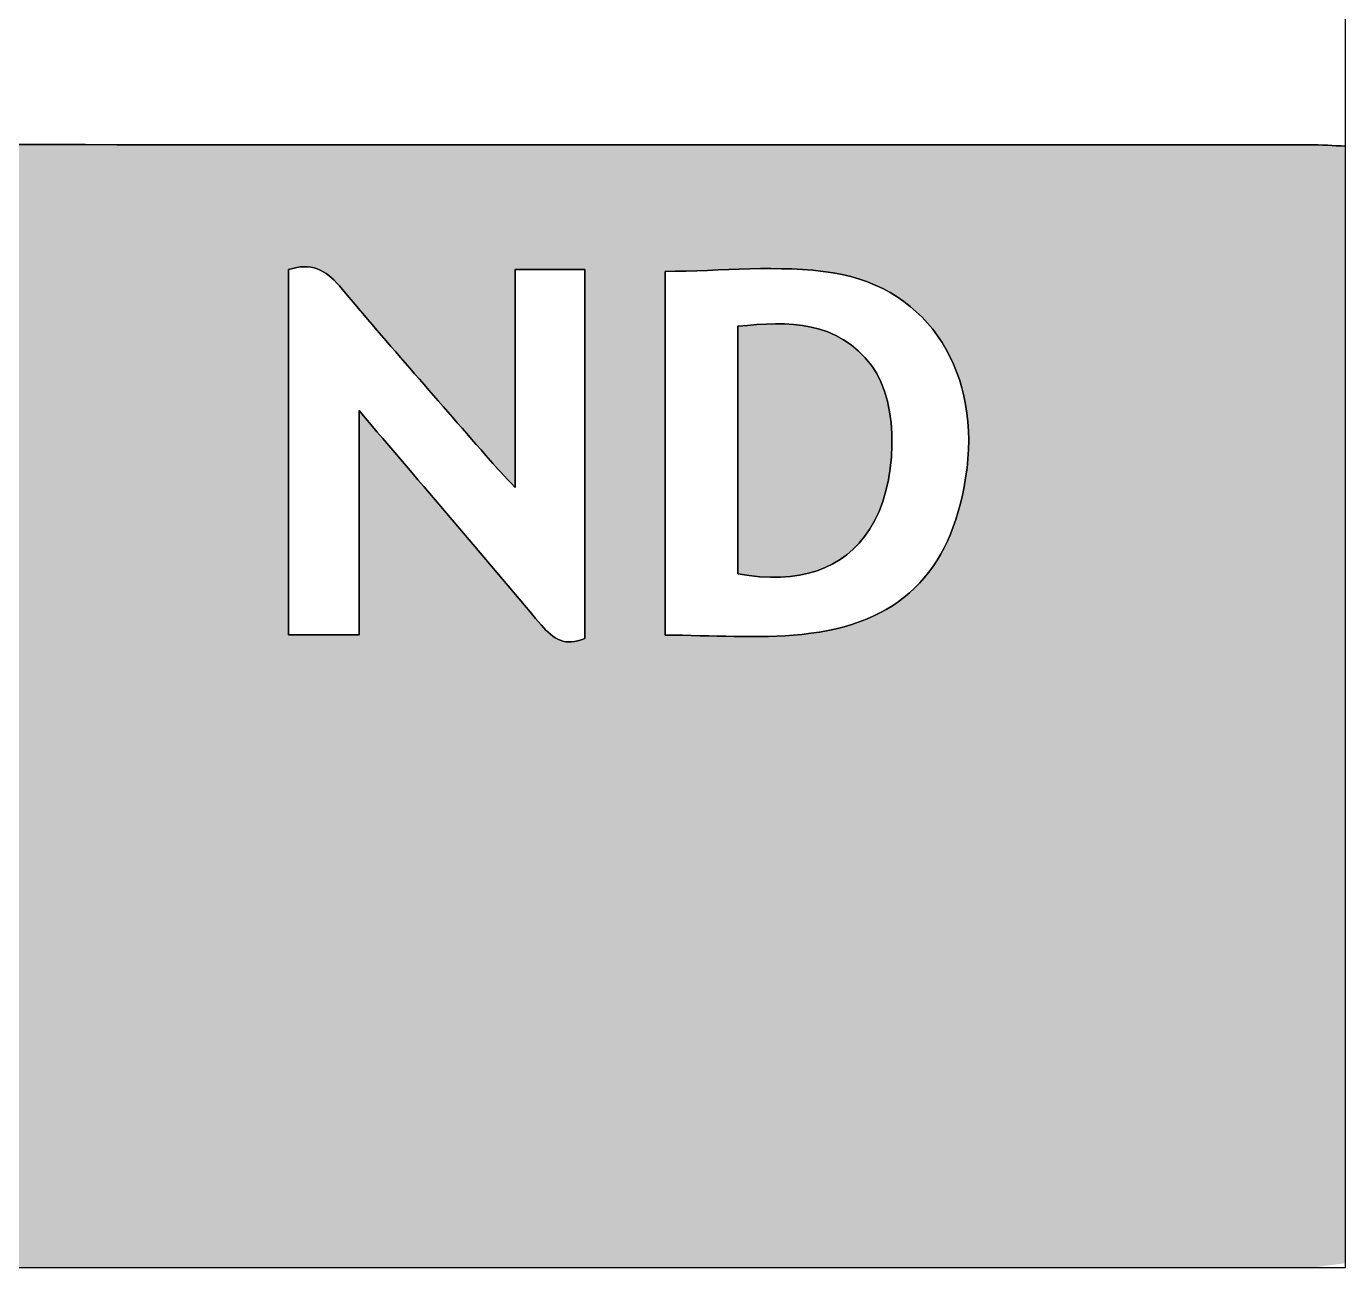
# Model space of a CAD drawing. Extents: x -1 to 338, y -185 to -55.
# Drawn here: x 327.57 to 337.74, y -76.93 to -67.36 of the extents above; entities that cross this region are included whole.
import ezdxf

# ---------------------------------------------------------------- set-up
doc = ezdxf.new("R2010")
doc.units = 0
doc.layers.add('CALQUE_1', color=7, linetype='CONTINUOUS')

# ---------------------------------------------------------------- blocks, each defined once
blk = doc.blocks.new('*U5')
at = {"layer": 'CALQUE_1', "color": 7}
for points in [[(326.614, -76.931), (326.614, -68.273), (329.59, -76.931)], [(329.59, -76.931), (326.614, -68.273), (329.59, -68.274)], [(329.59, -69.236), (329.59, -68.274), (329.595, -69.235)], [(329.595, -69.235), (329.59, -68.274), (329.595, -68.274)], [(329.595, -69.235), (329.595, -68.274), (329.607, -69.232)], [(329.607, -69.232), (329.595, -68.274), (329.607, -68.274)], [(329.607, -69.232), (329.607, -68.274), (329.675, -69.217)], [(329.675, -69.217), (329.607, -68.274), (329.675, -68.274)], [(329.675, -69.217), (329.675, -68.274), (329.717, -69.217)], [(329.717, -69.217), (329.675, -68.274), (329.717, -68.274)], [(329.717, -69.217), (329.717, -68.274), (329.75, -69.217)], [(329.75, -69.217), (329.717, -68.274), (329.75, -68.274)], [(329.75, -69.217), (329.75, -68.274), (329.79, -69.227)], [(329.79, -69.227), (329.75, -68.274), (329.79, -68.274)], [(329.79, -69.227), (329.79, -68.274), (329.817, -69.234)], [(329.817, -69.234), (329.79, -68.274), (329.817, -68.274)], [(329.817, -69.234), (329.817, -68.274), (329.879, -69.267)], [(329.879, -69.267), (329.817, -68.274), (329.879, -68.274)], [(329.879, -69.267), (329.879, -68.274), (329.937, -69.314)], [(329.937, -69.314), (329.879, -68.274), (329.937, -68.274)], [(329.937, -69.314), (329.937, -68.274), (329.964, -69.343)], [(329.964, -69.343), (329.937, -68.274), (329.964, -68.274)], [(329.964, -69.343), (329.964, -68.274), (329.973, -69.353)], [(329.973, -69.353), (329.964, -68.274), (329.973, -68.274)], [(329.973, -69.353), (329.973, -68.274), (329.978, -69.359)], [(329.978, -69.359), (329.973, -68.274), (329.978, -68.274)], [(329.978, -69.359), (329.978, -68.274), (329.982, -69.363)], [(329.982, -69.363), (329.978, -68.274), (329.982, -68.274)], [(329.982, -69.363), (329.982, -68.274), (329.993, -69.377)], [(329.993, -69.377), (329.982, -68.274), (329.993, -68.274)], [(329.993, -69.377), (329.993, -68.274), (330.018, -69.406)], [(330.018, -69.406), (329.993, -68.274), (330.018, -68.274)], [(330.018, -69.406), (330.018, -68.274), (330.069, -69.466)], [(330.069, -69.466), (330.018, -68.274), (330.069, -68.274)], [(330.069, -69.466), (330.069, -68.274), (330.119, -69.524)], [(330.119, -69.524), (330.069, -68.274), (330.119, -68.274)], [(330.119, -69.524), (330.119, -68.274), (330.132, -69.539)], [(330.132, -69.539), (330.119, -68.274), (330.132, -68.274)], [(330.132, -69.539), (330.132, -68.274), (330.133, -69.541)], [(330.133, -69.541), (330.132, -68.274), (330.133, -68.274)], [(330.133, -69.541), (330.133, -68.274), (330.136, -69.545)], [(330.136, -69.545), (330.133, -68.274), (330.136, -68.274)], [(330.136, -69.545), (330.136, -68.274), (330.144, -69.554)], [(330.144, -69.554), (330.136, -68.274), (330.144, -68.274)], [(330.144, -69.554), (330.144, -68.274), (330.271, -69.702)], [(330.271, -69.702), (330.144, -68.274), (330.271, -68.274)], [(330.271, -69.702), (330.271, -68.274), (330.415, -69.871)], [(330.415, -69.871), (330.271, -68.274), (330.415, -68.274)], [(330.415, -69.871), (330.415, -68.274), (330.764, -70.272)], [(330.764, -70.272), (330.415, -68.274), (330.764, -68.274)], [(330.764, -70.272), (330.764, -68.274), (330.817, -70.333)], [(330.817, -70.333), (330.764, -68.274), (330.817, -68.274)], [(330.817, -70.333), (330.817, -68.274), (331.018, -70.564)], [(331.018, -70.564), (330.817, -68.274), (331.018, -68.274)], [(331.018, -70.564), (331.018, -68.274), (331.118, -70.679)], [(331.118, -70.679), (331.018, -68.274), (331.118, -68.274)], [(331.118, -70.679), (331.118, -68.274), (331.144, -70.708)], [(331.144, -70.708), (331.118, -68.274), (331.144, -68.274)], [(331.144, -70.708), (331.144, -68.274), (331.149, -70.714)], [(331.149, -70.714), (331.144, -68.274), (331.149, -68.274)], [(331.149, -70.714), (331.149, -68.274), (331.155, -70.722)], [(331.155, -70.722), (331.149, -68.274), (331.155, -68.274)], [(331.155, -70.722), (331.155, -68.274), (331.211, -70.783)], [(331.211, -70.783), (331.155, -68.274), (331.211, -68.274)], [(331.211, -70.783), (331.211, -68.274), (331.239, -70.813)], [(331.239, -70.813), (331.211, -68.274), (331.239, -68.274)], [(331.239, -70.813), (331.239, -68.274), (331.277, -70.854)], [(331.277, -70.854), (331.239, -68.274), (331.277, -68.274)], [(331.277, -70.854), (331.277, -68.274), (331.316, -70.896)], [(331.316, -70.896), (331.277, -68.274), (331.316, -68.274)], [(331.316, -70.896), (331.316, -68.274), (331.327, -70.908)], [(331.327, -70.908), (331.316, -68.274), (331.327, -68.274)], [(331.327, -70.908), (331.327, -68.274), (331.332, -70.913)], [(331.332, -70.913), (331.327, -68.274), (331.332, -68.274)], [(331.332, -70.913), (331.332, -68.274), (331.335, -70.916)], [(331.335, -70.916), (331.332, -68.274), (331.335, -68.274)], [(331.335, -70.916), (331.335, -68.274), (331.336, -70.904)], [(331.336, -70.904), (331.335, -68.274), (331.336, -68.274)], [(331.336, -69.242), (331.336, -68.274), (331.358, -69.235)], [(331.358, -69.235), (331.336, -68.274), (331.358, -68.274)], [(331.358, -69.235), (331.358, -68.274), (331.406, -69.235)], [(331.406, -69.235), (331.358, -68.274), (331.406, -68.274)], [(331.406, -69.235), (331.406, -68.274), (331.473, -69.235)], [(331.473, -69.235), (331.406, -68.274), (331.473, -68.274)], [(331.473, -69.235), (331.473, -68.274), (331.531, -69.235)], [(331.531, -69.235), (331.473, -68.274), (331.531, -68.274)], [(331.531, -69.235), (331.531, -68.274), (331.547, -69.235)], [(331.547, -69.235), (331.531, -68.274), (331.547, -68.274)], [(331.547, -69.235), (331.547, -68.274), (331.572, -69.235)], [(331.572, -69.235), (331.547, -68.274), (331.572, -68.274)], [(331.572, -69.235), (331.572, -68.274), (331.621, -69.235)], [(331.621, -69.235), (331.572, -68.274), (331.621, -68.274)], [(331.621, -69.235), (331.621, -68.274), (331.674, -69.235)], [(331.674, -69.235), (331.621, -68.274), (331.674, -68.274)], [(331.674, -69.235), (331.674, -68.274), (331.731, -69.235)], [(331.731, -69.235), (331.674, -68.274), (331.731, -68.274)], [(331.731, -69.235), (331.731, -68.274), (331.772, -69.235)], [(331.772, -69.235), (331.731, -68.274), (331.772, -68.274)], [(331.772, -69.235), (331.772, -68.274), (331.794, -69.235)], [(331.794, -69.235), (331.772, -68.274), (331.794, -68.274)], [(331.794, -69.235), (331.794, -68.274), (331.863, -69.235)], [(331.863, -69.235), (331.794, -68.274), (331.863, -68.274)], [(331.863, -69.235), (331.863, -68.274), (331.865, -69.235)], [(331.865, -69.235), (331.863, -68.274), (331.865, -68.274)], [(331.865, -69.235), (331.865, -68.274), (331.869, -69.235)], [(331.869, -69.235), (331.865, -68.274), (331.869, -68.274)], [(331.869, -69.235), (331.869, -68.274), (331.87, -69.236)], [(331.87, -69.236), (331.869, -68.274), (331.87, -68.274)], [(331.87, -69.236), (331.87, -68.274), (331.872, -69.237)], [(331.872, -69.237), (331.87, -68.274), (331.872, -68.274)], [(331.872, -76.931), (331.872, -68.274), (332.491, -76.931)], [(332.491, -76.931), (331.872, -68.274), (332.491, -68.274)], [(332.491, -69.25), (332.491, -68.274), (332.492, -69.25)], [(332.492, -69.25), (332.491, -68.274), (332.492, -68.274)], [(332.492, -69.25), (332.492, -68.274), (332.498, -69.249)], [(332.498, -69.249), (332.492, -68.274), (332.498, -68.274)], [(332.498, -69.249), (332.498, -68.274), (332.508, -69.249)], [(332.508, -69.249), (332.498, -68.274), (332.508, -68.274)], [(332.508, -69.249), (332.508, -68.274), (332.593, -69.247)], [(332.593, -69.247), (332.508, -68.274), (332.593, -68.274)], [(332.593, -69.247), (332.593, -68.274), (332.761, -69.243)], [(332.761, -69.243), (332.593, -68.274), (332.761, -68.274)], [(332.761, -69.243), (332.761, -68.274), (333.092, -69.234)], [(333.092, -69.234), (332.761, -68.274), (333.092, -68.274)], [(333.092, -69.234), (333.092, -68.274), (333.308, -69.229)], [(333.308, -69.229), (333.092, -68.274), (333.308, -68.274)], [(333.308, -69.229), (333.308, -68.274), (333.417, -69.231)], [(333.417, -69.231), (333.308, -68.274), (333.417, -68.274)], [(333.417, -69.231), (333.417, -68.274), (333.497, -69.233)], [(333.497, -69.233), (333.417, -68.274), (333.497, -68.274)], [(333.497, -69.233), (333.497, -68.274), (333.509, -69.233)], [(333.509, -69.233), (333.497, -68.274), (333.509, -68.274)], [(333.509, -69.233), (333.509, -68.274), (333.538, -69.236)], [(333.538, -69.236), (333.509, -68.274), (333.538, -68.274)], [(333.538, -69.236), (333.538, -68.274), (333.565, -69.238)], [(333.565, -69.238), (333.538, -68.274), (333.565, -68.274)], [(333.565, -69.238), (333.565, -68.274), (333.572, -69.239)], [(333.572, -69.239), (333.565, -68.274), (333.572, -68.274)], [(333.572, -69.239), (333.572, -68.274), (333.615, -69.242)], [(333.615, -69.242), (333.572, -68.274), (333.615, -68.274)], [(333.615, -69.242), (333.615, -68.274), (333.709, -69.25)], [(333.709, -69.25), (333.615, -68.274), (333.709, -68.274)], [(333.709, -69.25), (333.709, -68.274), (333.758, -69.257)], [(333.758, -69.257), (333.709, -68.274), (333.758, -68.274)], [(333.758, -69.257), (333.758, -68.274), (333.779, -69.26)], [(333.779, -69.26), (333.758, -68.274), (333.779, -68.274)], [(333.779, -69.26), (333.779, -68.274), (333.783, -69.261)], [(333.783, -69.261), (333.779, -68.274), (333.783, -68.274)], [(333.783, -69.261), (333.783, -68.274), (333.822, -69.268)], [(333.822, -69.268), (333.783, -68.274), (333.822, -68.274)], [(333.822, -69.268), (333.822, -68.274), (333.93, -69.295)], [(333.93, -69.295), (333.822, -68.274), (333.93, -68.274)], [(333.93, -69.295), (333.93, -68.274), (333.988, -69.309)], [(333.988, -69.309), (333.93, -68.274), (333.988, -68.274)], [(333.988, -69.309), (333.988, -68.274), (334.069, -69.341)], [(334.069, -69.341), (333.988, -68.274), (334.069, -68.274)], [(334.069, -69.341), (334.069, -68.274), (334.141, -69.369)], [(334.141, -69.369), (334.069, -68.274), (334.141, -68.274)], [(334.141, -69.369), (334.141, -68.274), (334.196, -69.4)], [(334.196, -69.4), (334.141, -68.274), (334.196, -68.274)], [(334.196, -69.4), (334.196, -68.274), (334.28, -69.447)], [(334.28, -69.447), (334.196, -68.274), (334.28, -68.274)], [(334.28, -69.447), (334.28, -68.274), (334.311, -69.47)], [(334.311, -69.47), (334.28, -68.274), (334.311, -68.274)], [(334.311, -69.47), (334.311, -68.274), (334.405, -69.54)], [(334.405, -69.54), (334.311, -68.274), (334.405, -68.274)], [(334.405, -69.54), (334.405, -68.274), (334.414, -69.55)], [(334.414, -69.55), (334.405, -68.274), (334.414, -68.274)], [(334.414, -69.55), (334.414, -68.274), (334.505, -69.64)], [(334.505, -69.64), (334.414, -68.274), (334.505, -68.274)], [(334.505, -69.64), (334.505, -68.274), (334.514, -69.649)], [(334.514, -69.649), (334.505, -68.274), (334.514, -68.274)], [(334.514, -69.649), (334.514, -68.274), (334.553, -69.7)], [(334.553, -69.7), (334.514, -68.274), (334.553, -68.274)], [(334.553, -69.7), (334.553, -68.274), (334.585, -69.741)], [(334.585, -69.741), (334.553, -68.274), (334.585, -68.274)], [(334.585, -69.741), (334.585, -68.274), (334.609, -69.772)], [(334.609, -69.772), (334.585, -68.274), (334.609, -68.274)], [(334.609, -69.772), (334.609, -68.274), (334.654, -69.85)], [(334.654, -69.85), (334.609, -68.274), (334.654, -68.274)], [(334.654, -69.85), (334.654, -68.274), (334.687, -69.907)], [(334.687, -69.907), (334.654, -68.274), (334.687, -68.274)], [(334.687, -69.907), (334.687, -68.274), (334.712, -69.966)], [(334.712, -69.966), (334.687, -68.274), (334.712, -68.274)], [(334.712, -69.966), (334.712, -68.274), (334.749, -70.054)], [(334.749, -70.054), (334.712, -68.274), (334.749, -68.274)], [(334.749, -70.054), (334.749, -68.274), (334.76, -70.09)], [(334.76, -70.09), (334.749, -68.274), (334.76, -68.274)], [(334.76, -70.09), (334.76, -68.274), (334.794, -70.211)], [(334.794, -70.211), (334.76, -68.274), (334.794, -68.274)], [(334.794, -70.211), (334.794, -68.274), (334.796, -70.223)], [(334.796, -70.223), (334.794, -68.274), (334.796, -68.274)], [(334.796, -70.223), (334.796, -68.274), (334.822, -70.377)], [(334.822, -70.377), (334.796, -68.274), (334.822, -68.274)], [(334.822, -70.377), (334.822, -68.274), (334.823, -70.39)], [(334.823, -70.39), (334.822, -68.274), (334.823, -68.274)], [(334.823, -70.39), (334.823, -68.274), (334.831, -70.551)], [(334.831, -70.551), (334.823, -68.274), (334.831, -68.274)], [(334.831, -76.931), (334.831, -68.274), (336.971, -76.931)], [(336.971, -76.931), (334.831, -68.274), (336.971, -68.274)], [(336.971, -76.931), (336.971, -68.274), (337.041, -76.931)], [(337.041, -76.931), (336.971, -68.274), (337.041, -68.274)], [(337.041, -76.931), (337.041, -68.274), (337.456, -76.931)], [(337.456, -76.931), (337.041, -68.274), (337.456, -68.274)], [(337.456, -76.931), (337.456, -68.274), (337.461, -76.931)], [(337.461, -76.931), (337.456, -68.274), (337.461, -68.274)], [(337.461, -76.931), (337.461, -68.274), (337.472, -76.931)], [(337.472, -76.931), (337.461, -68.274), (337.472, -68.274)], [(337.472, -76.931), (337.472, -68.274), (337.475, -76.931)], [(337.475, -76.931), (337.472, -68.274), (337.475, -68.274)], [(337.475, -76.931), (337.475, -68.274), (337.56, -76.92)], [(337.56, -76.92), (337.475, -68.274), (337.56, -68.276)], [(337.56, -76.92), (337.56, -68.276), (337.736, -76.897)], [(337.736, -76.897), (337.56, -68.276), (337.736, -68.285)], [(330.136, -76.931), (330.133, -70.33), (330.136, -70.328)], [(330.133, -76.931), (330.133, -70.33), (330.136, -76.931)], [(330.136, -76.931), (330.136, -70.328), (330.144, -76.931)], [(330.144, -76.931), (330.136, -70.328), (330.144, -70.338)], [(330.144, -76.931), (330.144, -70.338), (330.271, -76.931)], [(330.271, -76.931), (330.144, -70.338), (330.271, -70.487)], [(330.271, -76.931), (330.271, -70.487), (330.415, -76.931)], [(330.415, -76.931), (330.271, -70.487), (330.415, -70.656)], [(334.831, -76.931), (334.823, -70.732), (334.831, -70.551)], [(330.415, -76.931), (330.415, -70.656), (330.764, -76.931)], [(330.764, -76.931), (330.415, -70.656), (330.764, -71.064)], [(334.822, -76.931), (334.796, -70.911), (334.822, -70.737)], [(334.823, -76.931), (334.822, -70.737), (334.823, -70.732)], [(334.822, -76.931), (334.822, -70.737), (334.823, -76.931)], [(334.823, -76.931), (334.823, -70.732), (334.831, -76.931)], [(334.794, -76.931), (334.76, -71.072), (334.794, -70.92)], [(334.796, -76.931), (334.794, -70.92), (334.796, -70.911)], [(334.794, -76.931), (334.794, -70.92), (334.796, -76.931)], [(334.796, -76.931), (334.796, -70.911), (334.822, -76.931)], [(330.764, -76.931), (330.764, -71.064), (330.817, -76.931)], [(330.817, -76.931), (330.764, -71.064), (330.817, -71.127)], [(330.817, -76.931), (330.817, -71.127), (331.018, -76.931)], [(331.018, -76.931), (330.817, -71.127), (331.018, -71.363)], [(334.749, -76.931), (334.712, -71.221), (334.749, -71.104)], [(334.76, -76.931), (334.749, -71.104), (334.76, -71.072)], [(334.749, -76.931), (334.749, -71.104), (334.76, -76.931)], [(334.76, -76.931), (334.76, -71.072), (334.794, -76.931)], [(334.712, -76.931), (334.687, -71.28), (334.712, -71.221)], [(334.712, -76.931), (334.712, -71.221), (334.749, -76.931)], [(331.018, -76.931), (331.018, -71.363), (331.118, -76.931)], [(331.118, -76.931), (331.018, -71.363), (331.118, -71.481)], [(334.654, -76.931), (334.609, -71.439), (334.654, -71.357)], [(334.687, -76.931), (334.654, -71.357), (334.687, -71.28)], [(334.654, -76.931), (334.654, -71.357), (334.687, -76.931)], [(334.687, -76.931), (334.687, -71.28), (334.712, -76.931)], [(334.609, -76.931), (334.585, -71.481), (334.609, -71.439)], [(334.609, -76.931), (334.609, -71.439), (334.654, -76.931)], [(331.118, -76.931), (331.118, -71.481), (331.144, -76.931)], [(331.144, -76.931), (331.118, -71.481), (331.144, -71.511)], [(331.144, -76.931), (331.144, -71.511), (331.149, -76.931)], [(331.149, -76.931), (331.144, -71.511), (331.149, -71.517)], [(331.149, -76.931), (331.149, -71.517), (331.155, -76.931)], [(331.155, -76.931), (331.149, -71.517), (331.155, -71.525)], [(331.155, -76.931), (331.155, -71.525), (331.211, -76.931)], [(331.211, -76.931), (331.155, -71.525), (331.211, -71.59)], [(334.553, -76.931), (334.514, -71.581), (334.553, -71.526)], [(334.585, -76.931), (334.553, -71.526), (334.585, -71.481)], [(334.553, -76.931), (334.553, -71.526), (334.585, -76.931)], [(334.585, -76.931), (334.585, -71.481), (334.609, -76.931)], [(331.211, -76.931), (331.211, -71.59), (331.239, -76.931)], [(331.239, -76.931), (331.211, -71.59), (331.239, -71.623)], [(331.239, -76.931), (331.239, -71.623), (331.277, -76.931)], [(331.277, -76.931), (331.239, -71.623), (331.277, -71.669)], [(331.277, -76.931), (331.277, -71.669), (331.316, -76.931)], [(331.316, -76.931), (331.277, -71.669), (331.316, -71.715)], [(334.505, -76.931), (334.414, -71.693), (334.505, -71.593)], [(334.514, -76.931), (334.505, -71.593), (334.514, -71.581)], [(334.505, -76.931), (334.505, -71.593), (334.514, -76.931)], [(334.514, -76.931), (334.514, -71.581), (334.553, -76.931)], [(331.316, -76.931), (331.316, -71.715), (331.327, -76.931)], [(331.327, -76.931), (331.316, -71.715), (331.327, -71.728)], [(331.327, -76.931), (331.327, -71.728), (331.332, -76.931)], [(331.332, -76.931), (331.327, -71.728), (331.332, -71.734)], [(331.332, -76.931), (331.332, -71.734), (331.335, -76.931)], [(331.335, -76.931), (331.332, -71.734), (331.335, -71.737)], [(331.335, -76.931), (331.335, -71.737), (331.336, -76.931)], [(331.336, -76.931), (331.335, -71.737), (331.336, -71.738)], [(331.336, -76.931), (331.336, -71.738), (331.358, -76.931)], [(331.358, -76.931), (331.336, -71.738), (331.358, -71.764)], [(331.358, -76.931), (331.358, -71.764), (331.406, -76.931)], [(331.406, -76.931), (331.358, -71.764), (331.406, -71.821)], [(334.405, -76.931), (334.311, -71.781), (334.405, -71.701)], [(334.414, -76.931), (334.405, -71.701), (334.414, -71.693)], [(334.405, -76.931), (334.405, -71.701), (334.414, -76.931)], [(334.414, -76.931), (334.414, -71.693), (334.505, -76.931)], [(331.406, -76.931), (331.406, -71.821), (331.473, -76.931)], [(331.473, -76.931), (331.406, -71.821), (331.473, -71.9)], [(334.196, -76.931), (334.141, -71.884), (334.196, -71.857)], [(334.28, -76.931), (334.196, -71.857), (334.28, -71.801)], [(334.196, -76.931), (334.196, -71.857), (334.28, -76.931)], [(334.311, -76.931), (334.28, -71.801), (334.311, -71.781)], [(334.28, -76.931), (334.28, -71.801), (334.311, -76.931)], [(334.311, -76.931), (334.311, -71.781), (334.405, -76.931)], [(331.473, -76.931), (331.473, -71.9), (331.531, -76.931)], [(331.531, -76.931), (331.473, -71.9), (331.531, -71.97)], [(331.531, -76.931), (331.531, -71.97), (331.547, -76.931)], [(331.547, -76.931), (331.531, -71.97), (331.547, -71.989)], [(333.93, -76.931), (333.822, -72.001), (333.93, -71.972)], [(333.988, -76.931), (333.93, -71.972), (333.988, -71.951)], [(333.93, -76.931), (333.93, -71.972), (333.988, -76.931)], [(334.069, -76.931), (333.988, -71.951), (334.069, -71.92)], [(333.988, -76.931), (333.988, -71.951), (334.069, -76.931)], [(334.141, -76.931), (334.069, -71.92), (334.141, -71.884)], [(334.069, -76.931), (334.069, -71.92), (334.141, -76.931)], [(334.141, -76.931), (334.141, -71.884), (334.196, -76.931)], [(329.59, -76.931), (329.59, -72.05), (329.595, -76.931)], [(329.595, -76.931), (329.59, -72.05), (329.595, -72.053)], [(329.595, -76.931), (329.595, -72.053), (329.607, -76.931)], [(329.607, -76.931), (329.595, -72.053), (329.607, -72.053)], [(329.607, -76.931), (329.607, -72.053), (329.675, -76.931)], [(329.675, -76.931), (329.607, -72.053), (329.675, -72.053)], [(329.675, -76.931), (329.675, -72.053), (329.717, -76.931)], [(329.717, -76.931), (329.675, -72.053), (329.717, -72.053)], [(329.717, -76.931), (329.717, -72.053), (329.75, -76.931)], [(329.75, -76.931), (329.717, -72.053), (329.75, -72.053)], [(329.75, -76.931), (329.75, -72.053), (329.79, -76.931)], [(329.79, -76.931), (329.75, -72.053), (329.79, -72.053)], [(329.79, -76.931), (329.79, -72.053), (329.817, -76.931)], [(329.817, -76.931), (329.79, -72.053), (329.817, -72.053)], [(329.817, -76.931), (329.817, -72.053), (329.879, -76.931)], [(329.879, -76.931), (329.817, -72.053), (329.879, -72.053)], [(329.879, -76.931), (329.879, -72.053), (329.937, -76.931)], [(329.937, -76.931), (329.879, -72.053), (329.937, -72.053)], [(329.937, -76.931), (329.937, -72.053), (329.964, -76.931)], [(329.964, -76.931), (329.937, -72.053), (329.964, -72.053)], [(329.964, -76.931), (329.964, -72.053), (329.973, -76.931)], [(329.973, -76.931), (329.964, -72.053), (329.973, -72.053)], [(329.973, -76.931), (329.973, -72.053), (329.978, -76.931)], [(329.978, -76.931), (329.973, -72.053), (329.978, -72.053)], [(329.978, -76.931), (329.978, -72.053), (329.982, -76.931)], [(329.982, -76.931), (329.978, -72.053), (329.982, -72.053)], [(329.982, -76.931), (329.982, -72.053), (329.993, -76.931)], [(329.993, -76.931), (329.982, -72.053), (329.993, -72.053)], [(329.993, -76.931), (329.993, -72.053), (330.018, -76.931)], [(330.018, -76.931), (329.993, -72.053), (330.018, -72.053)], [(330.018, -76.931), (330.018, -72.053), (330.069, -76.931)], [(330.069, -76.931), (330.018, -72.053), (330.069, -72.053)], [(330.069, -76.931), (330.069, -72.053), (330.119, -76.931)], [(330.119, -76.931), (330.069, -72.053), (330.119, -72.053)], [(330.119, -76.931), (330.119, -72.053), (330.132, -76.931)], [(330.132, -76.931), (330.119, -72.053), (330.132, -72.053)], [(330.133, -76.931), (330.132, -72.053), (330.133, -72.02)], [(330.132, -76.931), (330.132, -72.053), (330.133, -76.931)], [(331.547, -76.931), (331.547, -71.989), (331.572, -76.931)], [(331.572, -76.931), (331.547, -71.989), (331.572, -72.015)], [(331.572, -76.931), (331.572, -72.015), (331.621, -76.931)], [(331.621, -76.931), (331.572, -72.015), (331.621, -72.06)], [(331.621, -76.931), (331.621, -72.06), (331.674, -76.931)], [(331.674, -76.931), (331.621, -72.06), (331.674, -72.091)], [(331.869, -76.931), (331.865, -72.084), (331.869, -72.082)], [(331.869, -76.931), (331.869, -72.082), (331.87, -76.931)], [(331.87, -76.931), (331.869, -72.082), (331.87, -72.082)], [(331.872, -76.931), (331.87, -72.082), (331.872, -72.08)], [(331.87, -76.931), (331.87, -72.082), (331.872, -76.931)], [(332.491, -76.931), (332.491, -72.044), (332.492, -76.931)], [(332.492, -76.931), (332.491, -72.044), (332.492, -72.055)], [(332.492, -76.931), (332.492, -72.055), (332.498, -76.931)], [(332.498, -76.931), (332.492, -72.055), (332.498, -72.055)], [(332.498, -76.931), (332.498, -72.055), (332.508, -76.931)], [(332.508, -76.931), (332.498, -72.055), (332.508, -72.055)], [(332.508, -76.931), (332.508, -72.055), (332.593, -76.931)], [(332.593, -76.931), (332.508, -72.055), (332.593, -72.056)], [(332.593, -76.931), (332.593, -72.056), (332.761, -76.931)], [(332.761, -76.931), (332.593, -72.056), (332.761, -72.059)], [(332.761, -76.931), (332.761, -72.059), (333.092, -76.931)], [(333.092, -76.931), (332.761, -72.059), (333.092, -72.066)], [(333.308, -76.931), (333.092, -72.066), (333.308, -72.062)], [(333.092, -76.931), (333.092, -72.066), (333.308, -76.931)], [(333.417, -76.931), (333.308, -72.062), (333.417, -72.059)], [(333.308, -76.931), (333.308, -72.062), (333.417, -76.931)], [(333.497, -76.931), (333.417, -72.059), (333.497, -72.054)], [(333.417, -76.931), (333.417, -72.059), (333.497, -76.931)], [(333.509, -76.931), (333.497, -72.054), (333.509, -72.053)], [(333.497, -76.931), (333.497, -72.054), (333.509, -76.931)], [(333.538, -76.931), (333.509, -72.053), (333.538, -72.05)], [(333.509, -76.931), (333.509, -72.053), (333.538, -76.931)], [(333.565, -76.931), (333.538, -72.05), (333.565, -72.047)], [(333.538, -76.931), (333.538, -72.05), (333.565, -76.931)], [(333.572, -76.931), (333.565, -72.047), (333.572, -72.046)], [(333.565, -76.931), (333.565, -72.047), (333.572, -76.931)], [(333.615, -76.931), (333.572, -72.046), (333.615, -72.041)], [(333.572, -76.931), (333.572, -72.046), (333.615, -76.931)], [(333.709, -76.931), (333.615, -72.041), (333.709, -72.025)], [(333.615, -76.931), (333.615, -72.041), (333.709, -76.931)], [(333.758, -76.931), (333.709, -72.025), (333.758, -72.016)], [(333.709, -76.931), (333.709, -72.025), (333.758, -76.931)], [(333.779, -76.931), (333.758, -72.016), (333.779, -72.013)], [(333.758, -76.931), (333.758, -72.016), (333.779, -76.931)], [(333.783, -76.931), (333.779, -72.013), (333.783, -72.012)], [(333.779, -76.931), (333.779, -72.013), (333.783, -76.931)], [(333.822, -76.931), (333.783, -72.012), (333.822, -72.001)], [(333.783, -76.931), (333.783, -72.012), (333.822, -76.931)], [(333.822, -76.931), (333.822, -72.001), (333.93, -76.931)], [(331.674, -76.931), (331.674, -72.091), (331.731, -76.931)], [(331.731, -76.931), (331.674, -72.091), (331.731, -72.106)], [(331.772, -76.931), (331.731, -72.106), (331.772, -72.105)], [(331.731, -76.931), (331.731, -72.106), (331.772, -76.931)], [(331.772, -76.931), (331.772, -72.105), (331.794, -76.931)], [(331.794, -76.931), (331.772, -72.105), (331.794, -72.105)], [(331.863, -76.931), (331.794, -72.105), (331.863, -72.084)], [(331.794, -76.931), (331.794, -72.105), (331.863, -76.931)], [(331.863, -76.931), (331.863, -72.084), (331.865, -76.931)], [(331.865, -76.931), (331.863, -72.084), (331.865, -72.084)], [(331.865, -76.931), (331.865, -72.084), (331.869, -76.931)]]:
    blk.add_solid(points, dxfattribs=at)
blk = doc.blocks.new('*U12')
at = {"layer": 'CALQUE_1', "color": 7}
for points in [[(333.223, -71.604), (333.052, -69.674), (333.223, -69.662)], [(333.052, -71.582), (333.052, -69.674), (333.223, -71.604)], [(333.343, -71.607), (333.223, -69.662), (333.343, -69.654)], [(333.223, -71.604), (333.223, -69.662), (333.343, -71.607)], [(333.343, -71.607), (333.343, -69.654), (333.381, -71.608)], [(333.381, -71.608), (333.343, -69.654), (333.381, -69.656)], [(333.381, -71.608), (333.381, -69.656), (333.482, -71.597)], [(333.482, -71.597), (333.381, -69.656), (333.482, -69.659)], [(333.482, -71.597), (333.482, -69.659), (333.528, -71.592)], [(333.528, -71.592), (333.482, -69.659), (333.528, -69.666)], [(333.528, -71.592), (333.528, -69.666), (333.617, -71.569)], [(333.617, -71.569), (333.528, -69.666), (333.617, -69.679)], [(333.617, -71.569), (333.617, -69.679), (333.663, -71.558)], [(333.663, -71.558), (333.617, -69.679), (333.663, -69.693)], [(333.663, -71.558), (333.663, -69.693), (333.746, -71.522)], [(333.746, -71.522), (333.663, -69.693), (333.746, -69.717)], [(333.746, -71.522), (333.746, -69.717), (333.784, -71.506)], [(333.784, -71.506), (333.746, -69.717), (333.784, -69.736)], [(333.784, -71.506), (333.784, -69.736), (333.867, -71.452)], [(333.867, -71.452), (333.784, -69.736), (333.867, -69.777)], [(333.867, -71.452), (333.867, -69.777), (333.892, -71.435)], [(333.892, -71.435), (333.867, -69.777), (333.892, -69.797)], [(333.892, -71.435), (333.892, -69.797), (333.98, -71.353)], [(333.98, -71.353), (333.892, -69.797), (333.98, -69.863)], [(333.98, -71.353), (333.98, -69.863), (333.987, -71.347)], [(333.987, -71.347), (333.98, -69.863), (333.987, -69.871)], [(333.987, -71.347), (333.987, -69.871), (334.068, -71.24)], [(334.068, -71.24), (333.987, -69.871), (334.068, -69.961)], [(334.068, -71.24), (334.068, -69.961), (334.084, -71.211)], [(334.084, -71.211), (334.068, -69.961), (334.084, -69.978)], [(334.084, -71.211), (334.084, -69.978), (334.122, -71.137)], [(334.122, -71.137), (334.084, -69.978), (334.122, -70.036)], [(334.122, -71.137), (334.122, -70.036), (334.14, -71.102)], [(334.14, -71.102), (334.122, -70.036), (334.14, -70.073)], [(334.14, -71.102), (334.14, -70.073), (334.155, -71.058)], [(334.155, -71.058), (334.14, -70.073), (334.155, -70.102)], [(334.155, -71.058), (334.155, -70.102), (334.193, -70.942)], [(334.193, -70.942), (334.155, -70.102), (334.193, -70.218)], [(334.193, -70.942), (334.193, -70.218), (334.204, -70.885)], [(334.204, -70.885), (334.193, -70.218), (334.204, -70.251)], [(334.204, -70.885), (334.204, -70.251), (334.227, -70.77)], [(334.227, -70.77), (334.204, -70.251), (334.227, -70.382)], [(334.227, -70.77), (334.227, -70.382), (334.233, -70.69)], [(334.233, -70.69), (334.227, -70.382), (334.233, -70.417)], [(334.233, -70.69), (334.233, -70.417), (334.24, -70.592)]]:
    blk.add_solid(points, dxfattribs=at)
blk = doc.blocks.new('BLOCK_4')
at = {"layer": 'CALQUE_1'}
for points, knots in [([(337.736, -68.285), (337.642, -68.281), (337.549, -68.274), (337.455, -68.274), (327.138, -68.273), (316.822, -68.274), (306.506, -68.269), (306.314, -68.269), (306.21, -68.333), (306.103, -68.484), (304.941, -70.119), (303.367, -71.136), (301.38, -71.385), (298.594, -71.734), (296.346, -70.733), (294.678, -68.465), (294.577, -68.327), (294.482, -68.262), (294.309, -68.27), (293.955, -68.286), (293.601, -68.281), (293.246, -68.285), (293.246, -63.754), (293.246, -59.222), (293.246, -54.688), (308.076, -54.688), (322.906, -54.688), (337.736, -54.688), (337.736, -59.222), (337.736, -63.754), (337.736, -68.285)], [0, 0, 0, 0, 1, 1, 1, 2, 2, 2, 3, 3, 3, 4, 4, 4, 5, 5, 5, 6, 6, 6, 7, 7, 7, 8, 8, 8, 9, 9, 9, 10, 10, 10, 10]), ([(337.736, -68.285), (337.736, -71.167), (337.736, -74.049), (337.736, -76.931), (322.906, -76.931), (308.076, -76.931), (293.246, -76.931), (293.246, -74.049), (293.246, -71.167), (293.246, -68.285), (293.601, -68.281), (293.955, -68.286), (294.309, -68.27), (294.482, -68.262), (294.577, -68.327), (294.678, -68.465), (296.346, -70.733), (298.594, -71.734), (301.38, -71.385), (303.367, -71.136), (304.941, -70.119), (306.103, -68.484), (306.21, -68.333), (306.314, -68.269), (306.506, -68.269), (316.822, -68.274), (327.138, -68.273), (337.455, -68.274), (337.549, -68.274), (337.642, -68.281), (337.736, -68.285)], [0, 0, 0, 0, 1, 1, 1, 2, 2, 2, 3, 3, 3, 4, 4, 4, 5, 5, 5, 6, 6, 6, 7, 7, 7, 8, 8, 8, 9, 9, 9, 10, 10, 10, 10]), ([(329.59, -69.236), (329.59, -70.182), (329.59, -71.118), (329.59, -72.053), (329.772, -72.053), (329.936, -72.053), (330.133, -72.053), (330.133, -71.486), (330.133, -70.931), (330.133, -70.324), (330.628, -70.906), (331.085, -71.438), (331.536, -71.976), (331.63, -72.088), (331.725, -72.145), (331.872, -72.081), (331.872, -71.132), (331.872, -70.187), (331.872, -69.235), (331.692, -69.235), (331.525, -69.235), (331.336, -69.235), (331.336, -69.794), (331.336, -70.332), (331.336, -70.917), (331.25, -70.824), (331.196, -70.769), (331.146, -70.711), (330.757, -70.263), (330.364, -69.818), (329.982, -69.363), (329.875, -69.237), (329.765, -69.181), (329.59, -69.236)], [0, 0, 0, 0, 1, 1, 1, 2, 2, 2, 3, 3, 3, 4, 4, 4, 5, 5, 5, 6, 6, 6, 7, 7, 7, 8, 8, 8, 9, 9, 9, 10, 10, 10, 11, 11, 11, 11]), ([(329.59, -69.236), (329.765, -69.181), (329.875, -69.237), (329.982, -69.363), (330.364, -69.818), (330.757, -70.263), (331.146, -70.711), (331.196, -70.769), (331.25, -70.824), (331.336, -70.917), (331.336, -70.332), (331.336, -69.794), (331.336, -69.235), (331.525, -69.235), (331.692, -69.235), (331.872, -69.235), (331.872, -70.187), (331.872, -71.132), (331.872, -72.081), (331.725, -72.145), (331.63, -72.088), (331.536, -71.976), (331.085, -71.438), (330.628, -70.906), (330.133, -70.324), (330.133, -70.931), (330.133, -71.486), (330.133, -72.053), (329.936, -72.053), (329.772, -72.053), (329.59, -72.053), (329.59, -71.118), (329.59, -70.182), (329.59, -69.236)], [0, 0, 0, 0, 1, 1, 1, 2, 2, 2, 3, 3, 3, 4, 4, 4, 5, 5, 5, 6, 6, 6, 7, 7, 7, 8, 8, 8, 9, 9, 9, 10, 10, 10, 11, 11, 11, 11]), ([(332.491, -69.25), (332.491, -70.183), (332.491, -71.119), (332.491, -72.055), (332.854, -72.055), (333.203, -72.084), (333.546, -72.049), (334.295, -71.973), (334.691, -71.578), (334.808, -70.843), (334.936, -70.046), (334.534, -69.38), (333.788, -69.262), (333.367, -69.195), (332.927, -69.25), (332.491, -69.25)], [0, 0, 0, 0, 1, 1, 1, 2, 2, 2, 3, 3, 3, 4, 4, 4, 5, 5, 5, 5]), ([(332.491, -69.25), (332.927, -69.25), (333.367, -69.195), (333.788, -69.262), (334.534, -69.38), (334.936, -70.046), (334.808, -70.843), (334.691, -71.578), (334.295, -71.973), (333.546, -72.049), (333.203, -72.084), (332.854, -72.055), (332.491, -72.055), (332.491, -71.119), (332.491, -70.183), (332.491, -69.25)], [0, 0, 0, 0, 1, 1, 1, 2, 2, 2, 3, 3, 3, 4, 4, 4, 5, 5, 5, 5]), ([(333.052, -71.582), (333.523, -71.667), (333.871, -71.547), (334.068, -71.24), (334.286, -70.904), (334.303, -70.269), (334.084, -69.978), (333.821, -69.63), (333.446, -69.631), (333.052, -69.674), (333.052, -70.314), (333.052, -70.942), (333.052, -71.582)], [0, 0, 0, 0, 1, 1, 1, 2, 2, 2, 3, 3, 3, 4, 4, 4, 4]), ([(333.052, -71.582), (333.052, -70.942), (333.052, -70.314), (333.052, -69.674), (333.446, -69.631), (333.821, -69.63), (334.084, -69.978), (334.303, -70.269), (334.286, -70.904), (334.068, -71.24), (333.871, -71.547), (333.523, -71.667), (333.052, -71.582)], [0, 0, 0, 0, 1, 1, 1, 2, 2, 2, 3, 3, 3, 4, 4, 4, 4])]:
    blk.add_open_spline(points, degree=3, knots=knots, dxfattribs=at)
at = {"layer": 'CALQUE_1', "color": 7}
for name in ['*U5', '*U12']:
    blk.add_blockref(name, (0, 0), dxfattribs=at)
blk = doc.blocks.new('BLOCK_3')
at = {"layer": 'CALQUE_1'}
blk.add_blockref('BLOCK_4', (0, 0), dxfattribs=at)
blk = doc.blocks.new('BLOCK_2')
at = {"layer": 'CALQUE_1'}
blk.add_blockref('BLOCK_3', (0, 0), dxfattribs=at)

msp = doc.modelspace()

# ---------------------------------------------------------------- block references
at = {"layer": 'CALQUE_1'}
msp.add_blockref('BLOCK_2', (0, 0), dxfattribs=at)

doc.saveas('drawing.dxf')
